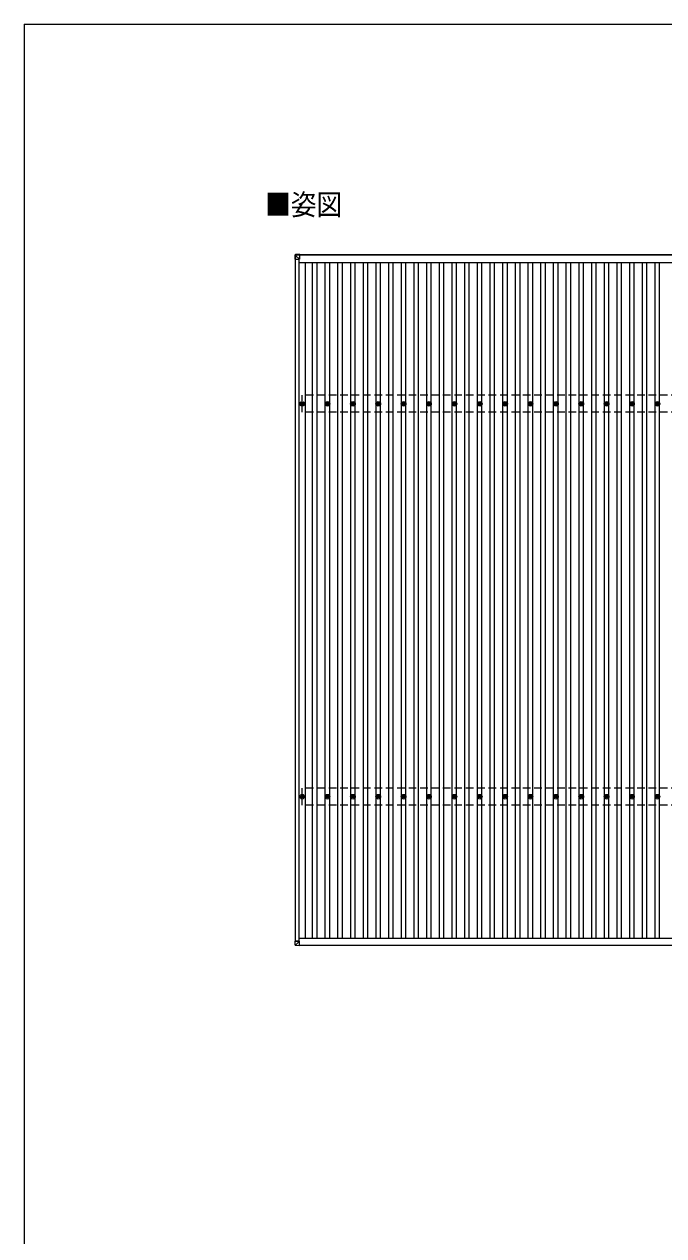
# Model space of a CAD drawing. Units: millimetres at full size, sheet at 1:50; details may follow other scales. Extents: x -14053 to 14053, y -9700 to 9700.
# Drawn here: x -14053 to -9013, y 141 to 9700 of the extents above; entities that cross this region are included whole.
import ezdxf
from ezdxf.enums import TextEntityAlignment as Align

# ---------------------------------------------------------------- set-up
doc = ezdxf.new("R2010")
doc.units = ezdxf.units.MM
doc.header["$LTSCALE"] = 50
doc.linetypes.add('DASHED1', pattern=[1.8, 1.2, -0.6])
for name, color, linetype, lineweight in [('1-1', 2, 'Continuous', 9), ('1-2', 134, 'Continuous', 9), ('1-3', 5, 'Continuous', 5), ('1-4', 2, 'DASHED1', 9), ('1-5', 6, 'Continuous', 9), ('F-0', 7, 'Continuous', 9)]:
    doc.layers.add(name, color=color, linetype=linetype, lineweight=lineweight)
doc.layers.add('1-7', color=7, linetype='Continuous')
doc.styles.add('ＭＳ ゴシック', font='')
doc.styles.get('ＭＳ ゴシック').set_extended_font_data('MS Gothic')

msp = doc.modelspace()

# ---------------------------------------------------------------- linework, layer by layer
at = {"layer": '1-1'}
for p, q in [((-11914.9, 2464.91), (-11914.9, 7845.94)), ((-11885.9, 2464.86), (-11885.9, 7845.89)), ((-11884.43, 7882.12), (-6485.4, 7882.12)), ((-6485.4, 7877.53), (-11884.43, 7877.53)), ((-11885.9, 7820.53), (-4639.9, 7820.53)), ((-11836.4, 2489.6), (-11836.4, 7820.53)), ((-11885.9, 2489.6), (-4639.9, 2489.6)), ((-11884.42, 2432.45), (-6485.4, 2432.45))]:
    msp.add_line(p, q, dxfattribs=at)
at = {"layer": '1-2'}
for p, q in [((-11780.4, 2489.6), (-11780.4, 7820.53)), ((-11745.4, 2489.6), (-11745.4, 7820.53)), ((-11680.4, 2489.6), (-11680.4, 7820.53)), ((-11645.4, 2489.6), (-11645.4, 7820.53)), ((-11580.4, 2489.6), (-11580.4, 7820.53)), ((-11545.4, 2489.6), (-11545.4, 7820.53)), ((-11480.4, 2489.6), (-11480.4, 7820.53)), ((-11445.4, 2489.6), (-11445.4, 7820.53)), ((-11380.4, 2489.6), (-11380.4, 7820.53)), ((-11345.4, 2489.6), (-11345.4, 7820.53)), ((-11280.4, 2489.6), (-11280.4, 7820.53)), ((-11245.4, 2489.6), (-11245.4, 7820.53)), ((-11180.4, 2489.6), (-11180.4, 7820.53)), ((-11145.4, 2489.6), (-11145.4, 7820.53)), ((-11080.4, 2489.6), (-11080.4, 7820.53)), ((-11045.4, 2489.6), (-11045.4, 7820.53)), ((-10980.4, 2489.6), (-10980.4, 7820.53)), ((-10945.4, 2489.6), (-10945.4, 7820.53)), ((-10880.4, 2489.6), (-10880.4, 7820.53)), ((-10845.4, 2489.6), (-10845.4, 7820.53)), ((-10780.4, 2489.6), (-10780.4, 7820.53)), ((-10745.4, 2489.6), (-10745.4, 7820.53)), ((-10680.4, 2489.6), (-10680.4, 7820.53)), ((-10645.4, 2489.6), (-10645.4, 7820.53)), ((-10580.4, 2489.6), (-10580.4, 7820.53)), ((-10545.4, 2489.6), (-10545.4, 7820.53)), ((-10480.4, 2489.6), (-10480.4, 7820.53)), ((-10445.4, 2489.6), (-10445.4, 7820.53)), ((-10380.4, 2489.6), (-10380.4, 7820.53)), ((-10345.4, 2489.6), (-10345.4, 7820.53)), ((-10280.4, 2489.6), (-10280.4, 7820.53)), ((-10245.4, 2489.6), (-10245.4, 7820.53)), ((-10180.4, 2489.6), (-10180.4, 7820.53)), ((-10145.4, 2489.6), (-10145.4, 7820.53)), ((-10080.4, 2489.6), (-10080.4, 7820.53)), ((-10045.4, 2489.6), (-10045.4, 7820.53)), ((-9980.4, 2489.6), (-9980.4, 7820.53)), ((-9945.4, 2489.6), (-9945.4, 7820.53)), ((-9880.4, 2489.6), (-9880.4, 7820.53)), ((-9845.4, 2489.6), (-9845.4, 7820.53)), ((-9780.4, 2489.6), (-9780.4, 7820.53)), ((-9745.4, 2489.6), (-9745.4, 7820.53)), ((-9680.4, 2489.6), (-9680.4, 7820.53)), ((-9645.4, 2489.6), (-9645.4, 7820.53)), ((-9580.4, 2489.6), (-9580.4, 7820.53)), ((-9545.4, 2489.6), (-9545.4, 7820.53)), ((-9480.4, 2489.6), (-9480.4, 7820.53)), ((-9445.4, 2489.6), (-9445.4, 7820.53)), ((-9380.4, 2489.6), (-9380.4, 7820.53)), ((-9345.4, 2489.6), (-9345.4, 7820.53)), ((-9280.4, 2489.6), (-9280.4, 7820.53)), ((-9245.4, 2489.6), (-9245.4, 7820.53)), ((-9180.4, 2489.6), (-9180.4, 7820.53)), ((-9145.4, 2489.6), (-9145.4, 7820.53)), ((-9080.4, 2489.6), (-9080.4, 7820.53)), ((-9045.4, 2489.6), (-9045.4, 7820.53))]:
    msp.add_line(p, q, dxfattribs=at)
at = {"layer": '1-3'}
for p, q in [((-11872.9, 6706.85), (-11868.48, 6706.85)), ((-11872.9, 6703.35), (-11868.48, 6703.35)), ((-11864.65, 6715.09), (-11864.65, 6710.68)), ((-11864.65, 6699.51), (-11864.65, 6695.1)), ((-11861.15, 6715.09), (-11861.15, 6710.68)), ((-11861.15, 6699.51), (-11861.15, 6695.1)), ((-11857.32, 6706.85), (-11852.9, 6706.85)), ((-11857.32, 6703.35), (-11852.9, 6703.35)), ((-11672.9, 6706.85), (-11668.48, 6706.85)), ((-11672.9, 6703.35), (-11668.48, 6703.35)), ((-11664.65, 6715.09), (-11664.65, 6710.68)), ((-11664.65, 6699.51), (-11664.65, 6695.1)), ((-11661.15, 6715.09), (-11661.15, 6710.68)), ((-11661.15, 6699.51), (-11661.15, 6695.1)), ((-11657.32, 6706.85), (-11652.9, 6706.85)), ((-11657.32, 6703.35), (-11652.9, 6703.35)), ((-11472.9, 6706.85), (-11468.48, 6706.85)), ((-11472.9, 6703.35), (-11468.48, 6703.35)), ((-11464.65, 6715.09), (-11464.65, 6710.68)), ((-11464.65, 6699.51), (-11464.65, 6695.1)), ((-11461.15, 6715.09), (-11461.15, 6710.68)), ((-11461.15, 6699.51), (-11461.15, 6695.1)), ((-11457.32, 6706.85), (-11452.9, 6706.85)), ((-11457.32, 6703.35), (-11452.9, 6703.35)), ((-11272.9, 6706.85), (-11268.48, 6706.85)), ((-11272.9, 6703.35), (-11268.48, 6703.35)), ((-11264.65, 6715.09), (-11264.65, 6710.68)), ((-11264.65, 6699.51), (-11264.65, 6695.1)), ((-11261.15, 6715.09), (-11261.15, 6710.68)), ((-11261.15, 6699.51), (-11261.15, 6695.1)), ((-11257.32, 6706.85), (-11252.9, 6706.85)), ((-11257.32, 6703.35), (-11252.9, 6703.35)), ((-11072.9, 6706.85), (-11068.48, 6706.85)), ((-11072.9, 6703.35), (-11068.48, 6703.35)), ((-11064.65, 6715.09), (-11064.65, 6710.68)), ((-11064.65, 6699.51), (-11064.65, 6695.1)), ((-11061.15, 6715.09), (-11061.15, 6710.68)), ((-11061.15, 6699.51), (-11061.15, 6695.1)), ((-11057.32, 6706.85), (-11052.9, 6706.85)), ((-11057.32, 6703.35), (-11052.9, 6703.35)), ((-10872.9, 6706.85), (-10868.48, 6706.85)), ((-10872.9, 6703.35), (-10868.48, 6703.35)), ((-10864.65, 6715.09), (-10864.65, 6710.68)), ((-10864.65, 6699.51), (-10864.65, 6695.1)), ((-10861.15, 6715.09), (-10861.15, 6710.68)), ((-10861.15, 6699.51), (-10861.15, 6695.1)), ((-10857.32, 6706.85), (-10852.9, 6706.85)), ((-10857.32, 6703.35), (-10852.9, 6703.35)), ((-10672.9, 6706.85), (-10668.48, 6706.85)), ((-10672.9, 6703.35), (-10668.48, 6703.35)), ((-10664.65, 6715.09), (-10664.65, 6710.68)), ((-10664.65, 6699.51), (-10664.65, 6695.1)), ((-10661.15, 6715.09), (-10661.15, 6710.68)), ((-10661.15, 6699.51), (-10661.15, 6695.1)), ((-10657.32, 6706.85), (-10652.9, 6706.85)), ((-10657.32, 6703.35), (-10652.9, 6703.35)), ((-10472.9, 6706.85), (-10468.48, 6706.85)), ((-10472.9, 6703.35), (-10468.48, 6703.35)), ((-10464.65, 6715.09), (-10464.65, 6710.68)), ((-10464.65, 6699.51), (-10464.65, 6695.1)), ((-10461.15, 6715.09), (-10461.15, 6710.68)), ((-10461.15, 6699.51), (-10461.15, 6695.1)), ((-10457.32, 6706.85), (-10452.9, 6706.85)), ((-10457.32, 6703.35), (-10452.9, 6703.35)), ((-10272.9, 6706.85), (-10268.48, 6706.85)), ((-10272.9, 6703.35), (-10268.48, 6703.35)), ((-10264.65, 6715.09), (-10264.65, 6710.68)), ((-10264.65, 6699.51), (-10264.65, 6695.1)), ((-10261.15, 6715.09), (-10261.15, 6710.68)), ((-10261.15, 6699.51), (-10261.15, 6695.1)), ((-10257.32, 6706.85), (-10252.9, 6706.85)), ((-10257.32, 6703.35), (-10252.9, 6703.35)), ((-10072.9, 6706.85), (-10068.48, 6706.85)), ((-10072.9, 6703.35), (-10068.48, 6703.35)), ((-10064.65, 6715.09), (-10064.65, 6710.68)), ((-10064.65, 6699.51), (-10064.65, 6695.1)), ((-10061.15, 6715.09), (-10061.15, 6710.68)), ((-10061.15, 6699.51), (-10061.15, 6695.1)), ((-10057.32, 6706.85), (-10052.9, 6706.85)), ((-10057.32, 6703.35), (-10052.9, 6703.35)), ((-9872.9, 6706.85), (-9868.48, 6706.85)), ((-9872.9, 6703.35), (-9868.48, 6703.35)), ((-9864.65, 6715.09), (-9864.65, 6710.68)), ((-9864.65, 6699.51), (-9864.65, 6695.1)), ((-9861.15, 6715.09), (-9861.15, 6710.68)), ((-9861.15, 6699.51), (-9861.15, 6695.1)), ((-9857.32, 6706.85), (-9852.9, 6706.85)), ((-9857.32, 6703.35), (-9852.9, 6703.35)), ((-9672.9, 6706.85), (-9668.48, 6706.85)), ((-9672.9, 6703.35), (-9668.48, 6703.35)), ((-9664.65, 6715.09), (-9664.65, 6710.68)), ((-9664.65, 6699.51), (-9664.65, 6695.1)), ((-9661.15, 6715.09), (-9661.15, 6710.68)), ((-9661.15, 6699.51), (-9661.15, 6695.1)), ((-9657.32, 6706.85), (-9652.9, 6706.85)), ((-9657.32, 6703.35), (-9652.9, 6703.35)), ((-9472.9, 6706.85), (-9468.48, 6706.85)), ((-9472.9, 6703.35), (-9468.48, 6703.35)), ((-9464.65, 6715.09), (-9464.65, 6710.68)), ((-9464.65, 6699.51), (-9464.65, 6695.1)), ((-9461.15, 6715.09), (-9461.15, 6710.68)), ((-9461.15, 6699.51), (-9461.15, 6695.1)), ((-9457.32, 6706.85), (-9452.9, 6706.85)), ((-9457.32, 6703.35), (-9452.9, 6703.35)), ((-9272.9, 6706.85), (-9268.48, 6706.85)), ((-9272.9, 6703.35), (-9268.48, 6703.35)), ((-9264.65, 6715.09), (-9264.65, 6710.68)), ((-9264.65, 6699.51), (-9264.65, 6695.1)), ((-9261.15, 6715.09), (-9261.15, 6710.68)), ((-9261.15, 6699.51), (-9261.15, 6695.1)), ((-9257.32, 6706.85), (-9252.9, 6706.85)), ((-9257.32, 6703.35), (-9252.9, 6703.35)), ((-9072.9, 6706.85), (-9068.48, 6706.85)), ((-9072.9, 6703.35), (-9068.48, 6703.35)), ((-9064.65, 6715.09), (-9064.65, 6710.68)), ((-9064.65, 6699.51), (-9064.65, 6695.1)), ((-9061.15, 6715.09), (-9061.15, 6710.68)), ((-9061.15, 6699.51), (-9061.15, 6695.1)), ((-9057.32, 6706.85), (-9052.9, 6706.85)), ((-9057.32, 6703.35), (-9052.9, 6703.35)), ((-11872.9, 3606.85), (-11868.48, 3606.85)), ((-11872.9, 3603.35), (-11868.48, 3603.35)), ((-11864.65, 3615.09), (-11864.65, 3610.68)), ((-11864.65, 3599.51), (-11864.65, 3595.1)), ((-11861.15, 3615.09), (-11861.15, 3610.68)), ((-11861.15, 3599.51), (-11861.15, 3595.1)), ((-11857.32, 3606.85), (-11852.9, 3606.85)), ((-11857.32, 3603.35), (-11852.9, 3603.35)), ((-11672.9, 3606.85), (-11668.48, 3606.85)), ((-11672.9, 3603.35), (-11668.48, 3603.35)), ((-11664.65, 3615.09), (-11664.65, 3610.68)), ((-11664.65, 3599.51), (-11664.65, 3595.1)), ((-11661.15, 3615.09), (-11661.15, 3610.68)), ((-11661.15, 3599.51), (-11661.15, 3595.1)), ((-11657.32, 3606.85), (-11652.9, 3606.85)), ((-11657.32, 3603.35), (-11652.9, 3603.35)), ((-11472.9, 3606.85), (-11468.48, 3606.85)), ((-11472.9, 3603.35), (-11468.48, 3603.35)), ((-11464.65, 3615.09), (-11464.65, 3610.68)), ((-11464.65, 3599.51), (-11464.65, 3595.1)), ((-11461.15, 3615.09), (-11461.15, 3610.68)), ((-11461.15, 3599.51), (-11461.15, 3595.1)), ((-11457.32, 3606.85), (-11452.9, 3606.85)), ((-11457.32, 3603.35), (-11452.9, 3603.35)), ((-11272.9, 3606.85), (-11268.48, 3606.85)), ((-11272.9, 3603.35), (-11268.48, 3603.35)), ((-11264.65, 3615.09), (-11264.65, 3610.68)), ((-11264.65, 3599.51), (-11264.65, 3595.1)), ((-11261.15, 3615.09), (-11261.15, 3610.68)), ((-11261.15, 3599.51), (-11261.15, 3595.1)), ((-11257.32, 3606.85), (-11252.9, 3606.85)), ((-11257.32, 3603.35), (-11252.9, 3603.35)), ((-11072.9, 3606.85), (-11068.48, 3606.85)), ((-11072.9, 3603.35), (-11068.48, 3603.35)), ((-11064.65, 3615.09), (-11064.65, 3610.68)), ((-11064.65, 3599.51), (-11064.65, 3595.1)), ((-11061.15, 3615.09), (-11061.15, 3610.68)), ((-11061.15, 3599.51), (-11061.15, 3595.1)), ((-11057.32, 3606.85), (-11052.9, 3606.85)), ((-11057.32, 3603.35), (-11052.9, 3603.35)), ((-10872.9, 3606.85), (-10868.48, 3606.85)), ((-10872.9, 3603.35), (-10868.48, 3603.35)), ((-10864.65, 3615.09), (-10864.65, 3610.68)), ((-10864.65, 3599.51), (-10864.65, 3595.1)), ((-10861.15, 3615.09), (-10861.15, 3610.68)), ((-10861.15, 3599.51), (-10861.15, 3595.1)), ((-10857.32, 3606.85), (-10852.9, 3606.85)), ((-10857.32, 3603.35), (-10852.9, 3603.35)), ((-10672.9, 3606.85), (-10668.48, 3606.85)), ((-10672.9, 3603.35), (-10668.48, 3603.35)), ((-10664.65, 3615.09), (-10664.65, 3610.68)), ((-10664.65, 3599.51), (-10664.65, 3595.1)), ((-10661.15, 3615.09), (-10661.15, 3610.68)), ((-10661.15, 3599.51), (-10661.15, 3595.1)), ((-10657.32, 3606.85), (-10652.9, 3606.85)), ((-10657.32, 3603.35), (-10652.9, 3603.35)), ((-10472.9, 3606.85), (-10468.48, 3606.85)), ((-10472.9, 3603.35), (-10468.48, 3603.35)), ((-10464.65, 3615.09), (-10464.65, 3610.68)), ((-10464.65, 3599.51), (-10464.65, 3595.1)), ((-10461.15, 3615.09), (-10461.15, 3610.68)), ((-10461.15, 3599.51), (-10461.15, 3595.1)), ((-10457.32, 3606.85), (-10452.9, 3606.85)), ((-10457.32, 3603.35), (-10452.9, 3603.35)), ((-10272.9, 3606.85), (-10268.48, 3606.85)), ((-10272.9, 3603.35), (-10268.48, 3603.35)), ((-10264.65, 3615.09), (-10264.65, 3610.68)), ((-10264.65, 3599.51), (-10264.65, 3595.1)), ((-10261.15, 3615.09), (-10261.15, 3610.68)), ((-10261.15, 3599.51), (-10261.15, 3595.1)), ((-10257.32, 3606.85), (-10252.9, 3606.85)), ((-10257.32, 3603.35), (-10252.9, 3603.35)), ((-10072.9, 3606.85), (-10068.48, 3606.85)), ((-10072.9, 3603.35), (-10068.48, 3603.35)), ((-10064.65, 3615.09), (-10064.65, 3610.68)), ((-10064.65, 3599.51), (-10064.65, 3595.1)), ((-10061.15, 3615.09), (-10061.15, 3610.68)), ((-10061.15, 3599.51), (-10061.15, 3595.1)), ((-10057.32, 3606.85), (-10052.9, 3606.85)), ((-10057.32, 3603.35), (-10052.9, 3603.35)), ((-9872.9, 3606.85), (-9868.48, 3606.85)), ((-9872.9, 3603.35), (-9868.48, 3603.35)), ((-9864.65, 3615.09), (-9864.65, 3610.68)), ((-9864.65, 3599.51), (-9864.65, 3595.1)), ((-9861.15, 3615.09), (-9861.15, 3610.68)), ((-9861.15, 3599.51), (-9861.15, 3595.1)), ((-9857.32, 3606.85), (-9852.9, 3606.85)), ((-9857.32, 3603.35), (-9852.9, 3603.35)), ((-9672.9, 3606.85), (-9668.48, 3606.85)), ((-9672.9, 3603.35), (-9668.48, 3603.35)), ((-9664.65, 3615.09), (-9664.65, 3610.68)), ((-9664.65, 3599.51), (-9664.65, 3595.1)), ((-9661.15, 3615.09), (-9661.15, 3610.68)), ((-9661.15, 3599.51), (-9661.15, 3595.1)), ((-9657.32, 3606.85), (-9652.9, 3606.85)), ((-9657.32, 3603.35), (-9652.9, 3603.35)), ((-9472.9, 3606.85), (-9468.48, 3606.85)), ((-9472.9, 3603.35), (-9468.48, 3603.35)), ((-9464.65, 3615.09), (-9464.65, 3610.68)), ((-9464.65, 3599.51), (-9464.65, 3595.1)), ((-9461.15, 3615.09), (-9461.15, 3610.68)), ((-9461.15, 3599.51), (-9461.15, 3595.1)), ((-9457.32, 3606.85), (-9452.9, 3606.85)), ((-9457.32, 3603.35), (-9452.9, 3603.35)), ((-9272.9, 3606.85), (-9268.48, 3606.85)), ((-9272.9, 3603.35), (-9268.48, 3603.35)), ((-9264.65, 3615.09), (-9264.65, 3610.68)), ((-9264.65, 3599.51), (-9264.65, 3595.1)), ((-9261.15, 3615.09), (-9261.15, 3610.68)), ((-9261.15, 3599.51), (-9261.15, 3595.1)), ((-9257.32, 3606.85), (-9252.9, 3606.85)), ((-9257.32, 3603.35), (-9252.9, 3603.35)), ((-9072.9, 3606.85), (-9068.48, 3606.85)), ((-9072.9, 3603.35), (-9068.48, 3603.35)), ((-9064.65, 3615.09), (-9064.65, 3610.68)), ((-9064.65, 3599.51), (-9064.65, 3595.1)), ((-9061.15, 3615.09), (-9061.15, 3610.68)), ((-9061.15, 3599.51), (-9061.15, 3595.1)), ((-9057.32, 3606.85), (-9052.9, 3606.85)), ((-9057.32, 3603.35), (-9052.9, 3603.35))]:
    msp.add_line(p, q, dxfattribs=at)
for centre, radius in [((-11862.9, 6705.1), 18.25), ((-11862.9, 6705.1), 10.15), ((-11862.9, 6705.1), 5.85), ((-11862.9, 6705.1), 5.25), ((-11662.9, 6705.1), 18.25), ((-11662.9, 6705.1), 10.15), ((-11662.9, 6705.1), 5.85), ((-11662.9, 6705.1), 5.25), ((-11462.9, 6705.1), 18.25), ((-11462.9, 6705.1), 10.15), ((-11462.9, 6705.1), 5.85), ((-11462.9, 6705.1), 5.25), ((-11262.9, 6705.1), 18.25), ((-11262.9, 6705.1), 10.15), ((-11262.9, 6705.1), 5.85), ((-11262.9, 6705.1), 5.25), ((-11062.9, 6705.1), 18.25), ((-11062.9, 6705.1), 10.15), ((-11062.9, 6705.1), 5.85), ((-11062.9, 6705.1), 5.25), ((-10862.9, 6705.1), 18.25), ((-10862.9, 6705.1), 10.15), ((-10862.9, 6705.1), 5.85), ((-10862.9, 6705.1), 5.25), ((-10662.9, 6705.1), 18.25), ((-10662.9, 6705.1), 10.15), ((-10662.9, 6705.1), 5.85), ((-10662.9, 6705.1), 5.25), ((-10462.9, 6705.1), 18.25), ((-10462.9, 6705.1), 10.15), ((-10462.9, 6705.1), 5.85), ((-10462.9, 6705.1), 5.25), ((-10262.9, 6705.1), 18.25), ((-10262.9, 6705.1), 10.15), ((-10262.9, 6705.1), 5.85), ((-10262.9, 6705.1), 5.25), ((-10062.9, 6705.1), 18.25), ((-10062.9, 6705.1), 10.15), ((-10062.9, 6705.1), 5.85), ((-10062.9, 6705.1), 5.25), ((-9862.9, 6705.1), 18.25), ((-9862.9, 6705.1), 10.15), ((-9862.9, 6705.1), 5.85), ((-9862.9, 6705.1), 5.25), ((-9662.9, 6705.1), 18.25), ((-9662.9, 6705.1), 10.15), ((-9662.9, 6705.1), 5.85), ((-9662.9, 6705.1), 5.25), ((-9462.9, 6705.1), 18.25), ((-9462.9, 6705.1), 10.15), ((-9462.9, 6705.1), 5.85), ((-9462.9, 6705.1), 5.25), ((-9262.9, 6705.1), 18.25), ((-9262.9, 6705.1), 10.15), ((-9262.9, 6705.1), 5.85), ((-9262.9, 6705.1), 5.25), ((-9062.9, 6705.1), 18.25), ((-9062.9, 6705.1), 10.15), ((-9062.9, 6705.1), 5.85), ((-9062.9, 6705.1), 5.25), ((-11862.9, 3605.1), 18.25), ((-11862.9, 3605.1), 10.15), ((-11862.9, 3605.1), 5.85), ((-11862.9, 3605.1), 5.25), ((-11662.9, 3605.1), 18.25), ((-11662.9, 3605.1), 10.15), ((-11662.9, 3605.1), 5.85), ((-11662.9, 3605.1), 5.25), ((-11462.9, 3605.1), 18.25), ((-11462.9, 3605.1), 10.15), ((-11462.9, 3605.1), 5.85), ((-11462.9, 3605.1), 5.25), ((-11262.9, 3605.1), 18.25), ((-11262.9, 3605.1), 10.15), ((-11262.9, 3605.1), 5.85), ((-11262.9, 3605.1), 5.25), ((-11062.9, 3605.1), 18.25), ((-11062.9, 3605.1), 10.15), ((-11062.9, 3605.1), 5.85), ((-11062.9, 3605.1), 5.25), ((-10862.9, 3605.1), 18.25), ((-10862.9, 3605.1), 10.15), ((-10862.9, 3605.1), 5.85), ((-10862.9, 3605.1), 5.25), ((-10662.9, 3605.1), 18.25), ((-10662.9, 3605.1), 10.15), ((-10662.9, 3605.1), 5.85), ((-10662.9, 3605.1), 5.25), ((-10462.9, 3605.1), 18.25), ((-10462.9, 3605.1), 10.15), ((-10462.9, 3605.1), 5.85), ((-10462.9, 3605.1), 5.25), ((-10262.9, 3605.1), 18.25), ((-10262.9, 3605.1), 10.15), ((-10262.9, 3605.1), 5.85), ((-10262.9, 3605.1), 5.25), ((-10062.9, 3605.1), 18.25), ((-10062.9, 3605.1), 10.15), ((-10062.9, 3605.1), 5.85), ((-10062.9, 3605.1), 5.25), ((-9862.9, 3605.1), 18.25), ((-9862.9, 3605.1), 10.15), ((-9862.9, 3605.1), 5.85), ((-9862.9, 3605.1), 5.25), ((-9662.9, 3605.1), 18.25), ((-9662.9, 3605.1), 10.15), ((-9662.9, 3605.1), 5.85), ((-9662.9, 3605.1), 5.25), ((-9462.9, 3605.1), 18.25), ((-9462.9, 3605.1), 10.15), ((-9462.9, 3605.1), 5.85), ((-9462.9, 3605.1), 5.25), ((-9262.9, 3605.1), 18.25), ((-9262.9, 3605.1), 10.15), ((-9262.9, 3605.1), 5.85), ((-9262.9, 3605.1), 5.25), ((-9062.9, 3605.1), 18.25), ((-9062.9, 3605.1), 10.15), ((-9062.9, 3605.1), 5.85), ((-9062.9, 3605.1), 5.25)]:
    msp.add_circle(centre, radius, dxfattribs=at)
at = {"layer": '1-4'}
for p, q in [((-11862.9, 6638.1), (-11862.9, 6772.1)), ((-4662.9, 6772.1), (-11862.9, 6772.1)), ((-4662.9, 6638.1), (-11862.9, 6638.1)), ((-11862.9, 3538.1), (-11862.9, 3672.1)), ((-4662.9, 3672.1), (-11862.9, 3672.1)), ((-4662.9, 3538.1), (-11862.9, 3538.1))]:
    msp.add_line(p, q, dxfattribs=at)
at = {"layer": '1-5'}
for p, q in [((-11918.73, 7845.36), (-11916.86, 7875.9)), ((-11916.86, 7875.9), (-11916.86, 7880.65)), ((-11914.96, 7875.71), (-11916.83, 7845.29)), ((-11916.83, 7845.95), (-11884.43, 7845.89)), ((-11884.43, 7884.45), (-11914.98, 7882.53)), ((-11884.43, 7884.45), (-11914.98, 7882.53)), ((-11914.98, 7882.53), (-11914.98, 7882.53)), ((-11914.98, 7882.53), (-11914.98, 7877.77)), ((-11914.98, 7877.77), (-11884.43, 7879.64)), ((-11914.87, 7875.71), (-11914.96, 7875.71)), ((-11884.43, 7877.68), (-11914.92, 7875.81)), ((-11884.43, 7845.89), (-11914.87, 7876.37)), ((-11884.43, 7884.45), (-11884.43, 7845.89)), ((-11918.72, 2469.71), (-11918.72, 2464.9)), ((-11916.85, 2434.36), (-11918.72, 2464.9)), ((-11917.78, 2469.74), (-11915.42, 2469.75)), ((-11916.82, 2464.83), (-11884.42, 2464.78)), ((-11916.22, 2464.93), (-11916.22, 2469.65)), ((-11916.01, 2466.2), (-11916.22, 2469.65)), ((-11916.09, 2466.2), (-11916.09, 2466.15)), ((-11915.42, 2466.2), (-11916.09, 2466.2)), ((-11915.42, 2469.67), (-11915.75, 2469.67)), ((-11884.44, 2464.86), (-11915.74, 2464.92)), ((-11915.42, 2469.75), (-11915.42, 2464.92)), ((-11914.97, 2432.48), (-11884.42, 2430.62)), ((-11884.42, 2464.78), (-11914.86, 2434.41)), ((-11884.42, 2430.62), (-11884.42, 2464.86))]:
    msp.add_line(p, q, dxfattribs=at)
for points in [[(-11916.86, 7880.65), (-11918.73, 7850.17), (-11918.73, 7845.36)], [(-11916.02, 2464.92), (-11916.09, 2466.15), (-11915.42, 2466.15)]]:
    msp.add_lwpolyline(points, dxfattribs=at)
for centre, radius, start, end in [((-11914.86, 7875.77), 2, 93.48408, 176.48407), ((-11914.63, 7888.62), 12.92, 260.08679, 268.52577), ((-11904.6, 7876.83), 10.42, 174.80664, 186.16183), ((-11914.85, 2434.48), 2, 183.50806, 266.50804)]:
    msp.add_arc(centre, radius, start, end, dxfattribs=at)
for centre, major_axis, ratio, start_param, end_param in [((-11916.72, 7845.36), (-2, 0), 0.033268, 0.0000002, 1.5185344), ((-11914.86, 7880.53), (-1.92, -0.56), 0.998105, 4.4898734, 5.9384966), ((-11914.86, 7875.78), (-0.12, 2), 0.02656, 0.0332981, 1.5518323), ((-11878.85, 7877.91), (-36.07, -2.1), 0.055348, 0.0000815, 0.0491486), ((-11917.71, 2469.71), (-1, 0), 0.033322, 4.7783711, 6.2831892), ((-11916.71, 2464.9), (-2, 0), 0.033268, 0.0000002, 1.5185344), ((-11914.85, 2434.48), (-2, -0.12), 0.057795, 6.2811464, 7.7996806), ((-11915.72, 2469.65), (-0.501, 0), 0.033322, 4.7783711, 6.2831892), ((-11915.72, 2464.93), (-0.501, 0), 0.033268, 0.0000002, 1.5185344), ((-11917.05, 2470.41), (-2.1, 36.05), 0.055302, 3.141582, 3.1906491), ((-11884.42, 2464.88), (-0.707, 0.001), 0.023584, 1.5338014, 1.5708169)]:
    msp.add_ellipse(centre, major_axis=major_axis, ratio=ratio, start_param=start_param, end_param=end_param, dxfattribs=at)
at = {"layer": 'F-0', "color": 5, "lineweight": 5}
for q in [(-14053.43, -9700), (13346.57, 9700)]:
    msp.add_line((-14053.43, 9700), q, dxfattribs=at)

# ---------------------------------------------------------------- texts
at = {"layer": '1-7', "style": 'ＭＳ ゴシック', "width": 0.9}
msp.add_text('■姿図', height=165, dxfattribs=at).set_placement((-12154.36, 8144.89), align=Align.BOTTOM_LEFT)

doc.saveas('drawing.dxf')
